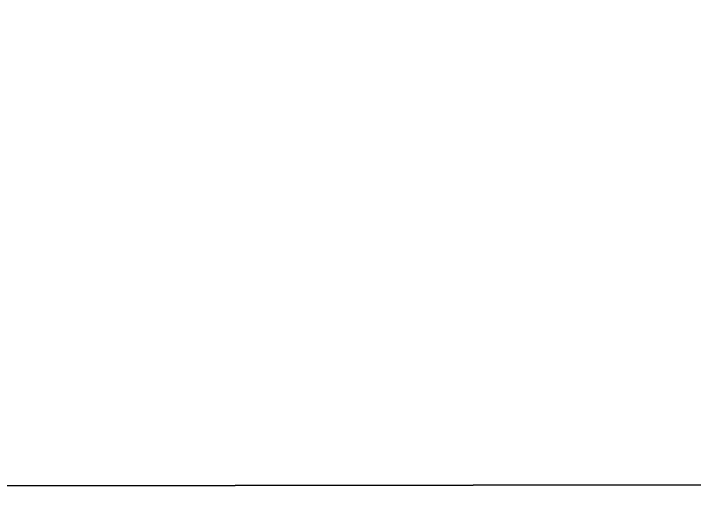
# Model space of a CAD drawing. Extents: x 0 to 3022, y -4615 to 0.
# Drawn here: x 1410.2 to 1600.1, y -4167.2 to -4033.5 of the extents above; entities that cross this region are included whole.
import ezdxf

# ---------------------------------------------------------------- set-up
doc = ezdxf.new("R2010")
doc.units = 0
doc.layers.add('LAYER0', color=7, linetype='CONTINUOUS')
doc.layers.add('LAYER1', color=7, linetype='CONTINUOUS')

msp = doc.modelspace()

# ---------------------------------------------------------------- linework, layer by layer
at = {"layer": 'LAYER0', "invisible_edges": 1}
for points in [[(2992, 0), (0, -4167.22), (0, 0), (2992, 0)], [(2992, -4162.78, 5), (0, 0, 5), (0, -4167.22, 5), (2992, -4162.78, 5)], [(0, 0, 5), (2992, -4162.78, 5), (2992, 0, 5), (0, 0, 5)], [(0, -4167.22), (2992, 0), (2992, -4162.78), (0, -4167.22)], [(2992, -4162.78, 5), (0, -4167.22), (2992, -4162.78), (2992, -4162.78, 5)], [(0, -4167.22), (2992, -4162.78, 5), (0, -4167.22, 5), (0, -4167.22)]]:
    msp.add_3dface(points, dxfattribs=at)
at = {"layer": 'LAYER1'}
for points, invisible_edges in [([(2992, -4162.78, 5), (150, -4017, 5), (2842, -4013, 5), (2992, -4162.78, 5)], 5), ([(0, -4167.22, 5), (150, -4017, 5), (2992, -4162.78, 5), (0, -4167.22, 5)], 3), ([(2992, -4162.78, 2611), (0, -4167.22, 5), (2992, -4162.78, 5), (2992, -4162.78, 2611)], 1), ([(0, -4167.22, 5), (2992, -4162.78, 2611), (0, -4167.22, 2611), (0, -4167.22, 5)], 1)]:
    msp.add_3dface(points, dxfattribs=dict(at, invisible_edges=invisible_edges))

# ---------------------------------------------------------------- meshes
mesh = msp.add_polymesh((5, 2), dxfattribs=at)
for k, corner in enumerate([(2842, -150, 2611), (150, -150, 2611), (2842, -4013, 2611), (2842, -150, 2611), (150, -4017, 2611), (2842, -4013, 2611), (150, -150, 2611), (150, -4017, 2611), (0, 0, 2611), (0, -4167.223, 2611)]):
    mesh.set_mesh_vertex(divmod(k, 2), corner)

doc.saveas('drawing.dxf')
